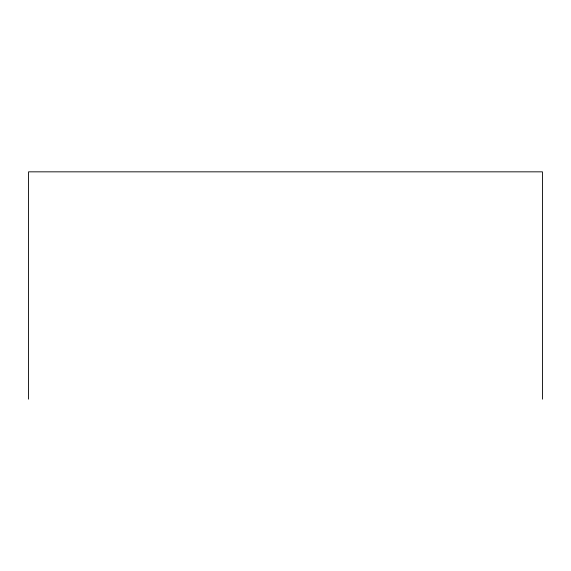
<?xml version="1.0" encoding="UTF-8"?>
<svg xmlns="http://www.w3.org/2000/svg" width="571" height="571" viewBox="0 0 571 571"><rect width="100%" height="100%" fill="white"/><g stroke="black" fill="none" stroke-linecap="round" stroke-linejoin="round"><path stroke-width="0.86" d="M542.45 399.165L542.45 171.835L28.55 171.835L28.55 399.165"/></g></svg>
